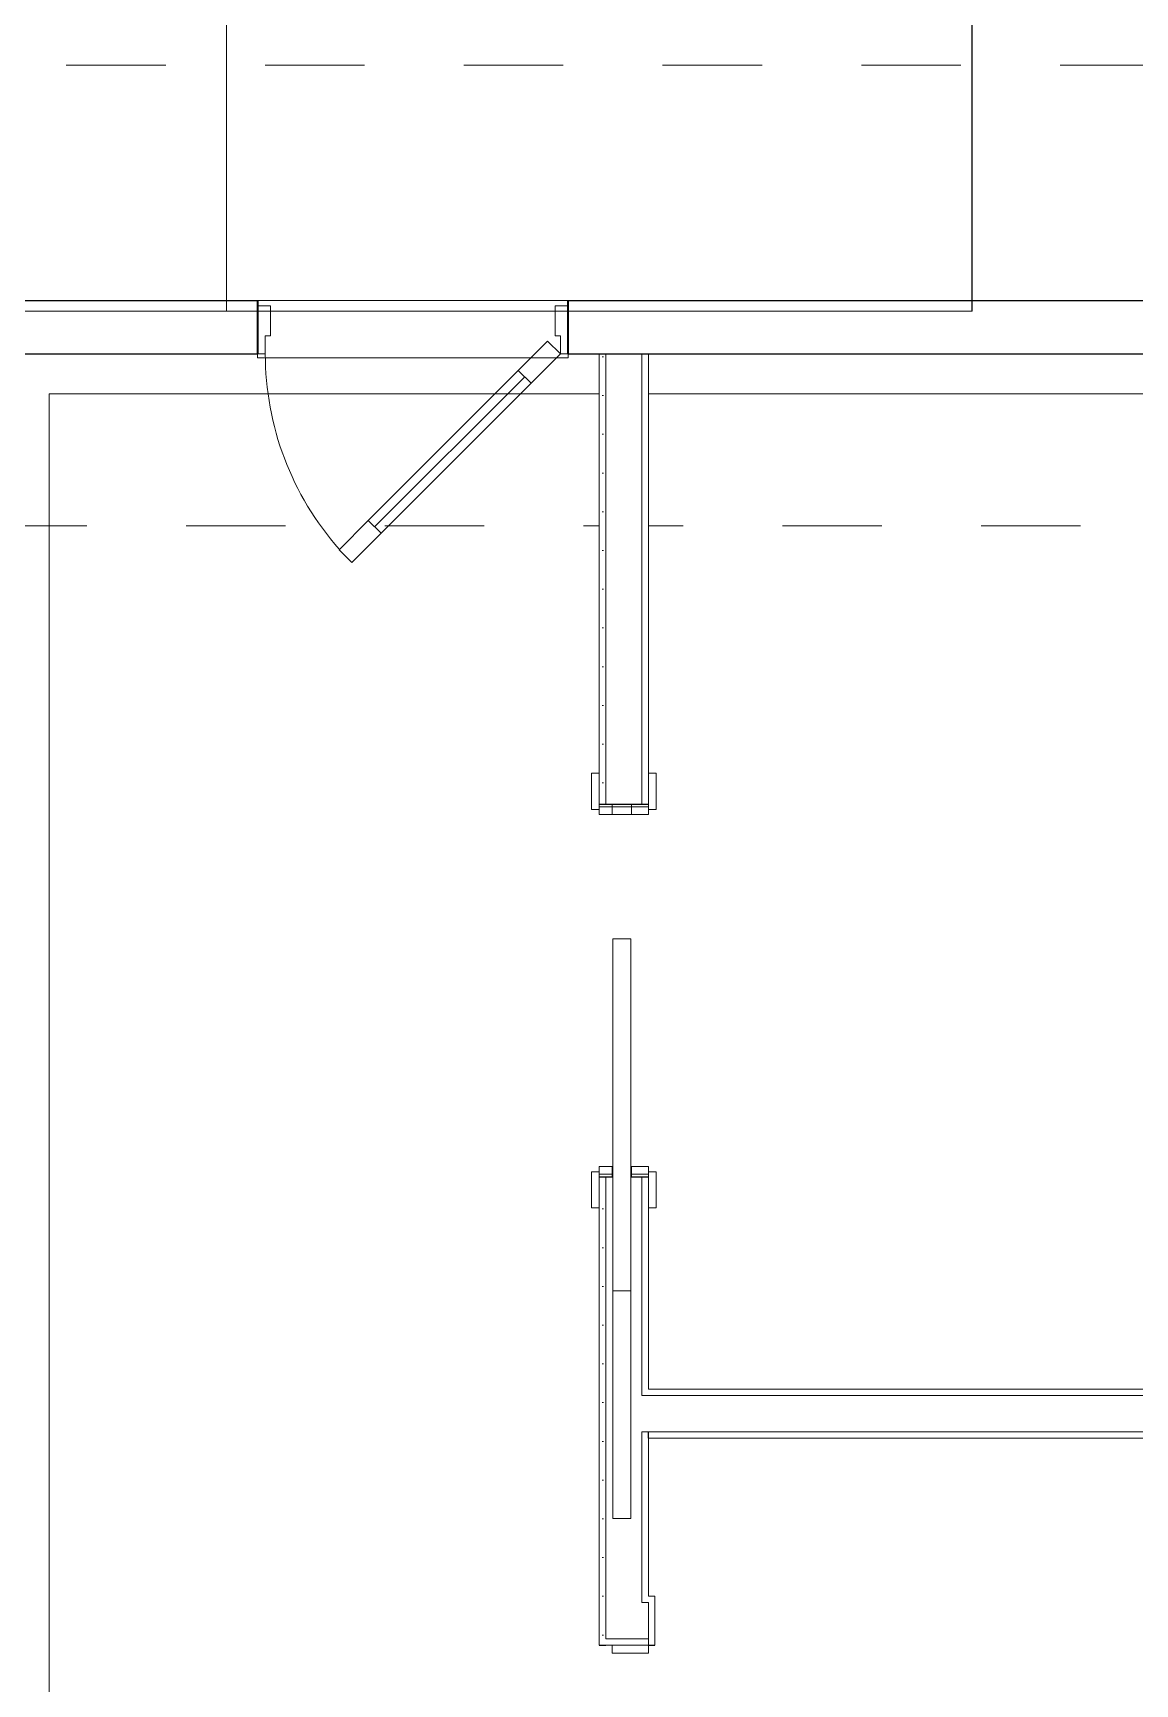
# Model space of a CAD drawing. Header units: inches. Extents: x -1094 to 3113, y -1192 to 2792.
# Drawn here: x 614.7 to 721.1, y 275.9 to 435.4 of the extents above; entities that cross this region are included whole.
import ezdxf

# ---------------------------------------------------------------- set-up
doc = ezdxf.new("R2010")
doc.units = ezdxf.units.IN
doc.header["$MEASUREMENT"] = 0
doc.linetypes.add('Dashed', pattern=[19.2, 9.6, -9.6])
doc.linetypes.add('Wipeout_Contour', pattern=[39.370079, 0, -39.370079])
for name, color, linetype in [('A - FLOORS.3D', 7, 'Continuous'), ('A - PATIOS - STOOPS.3D', 7, 'Continuous'), ('A - WALLS - EXTERIOR.3D', 7, 'Continuous'), ('L - SITE - SURFACES.3D', 7, 'Continuous'), ('New_A - ROOFS.3D', 7, 'Continuous'), ('New_A - WALLS - INTERIOR.3D', 7, 'Continuous'), ('New_Cut Fills', 7, 'Continuous'), ('New_Doors', 7, 'Continuous')]:
    doc.layers.add(name, color=color, linetype=linetype)
for name, color, linetype, lineweight in [('A - FLOORS.3D_Pen_No__121', 7, 'Continuous', 18), ('A - PATIOS - STOOPS.3D_Pen_No__121', 7, 'Continuous', 18), ('A - WALLS - EXTERIOR.3D_Pen_No__121', 7, 'Continuous', 25), ('L - SITE - SURFACES.3D_Pen_No__121', 7, 'Continuous', 18), ('New_A - ROOFS.3D_Pen_No__5', 7, 'Continuous', 9), ('New_A - WALLS - EXTERIOR.3D_Pen_No__1', 7, 'Continuous', 35), ('New_A - WALLS - INTERIOR.3D_Pen_No__143', 7, 'Continuous', 18), ('New_A - WALLS - INTERIOR.3D_Pen_No__144', 7, 'Continuous', 25), ('New_A - WALLS - INTERIOR.3D_Pen_No__3', 7, 'Continuous', 18), ('New_Cut Fills_Pen_No__131', 8, 'Continuous', 9), ('New_Doors_Pen_No__143', 7, 'Continuous', 18), ('New_Doors_Pen_No__144', 7, 'Continuous', 25), ('New_Doors_Pen_No__3', 7, 'Continuous', 18), ('New_Doors_Pen_No__6', 7, 'Continuous', 9), ('New_Doors_Pen_No__8', 7, 'Continuous', 18), ('New_Skin Separator Lines_Pen_No__144', 7, 'Continuous', 25), ('New_Skin Separator Lines_Pen_No__2', 7, 'Continuous', 9)]:
    doc.layers.add(name, color=color, linetype=linetype, lineweight=lineweight)
pattern_1 = [(45, (0, 0), (-1.870771, 1.870771), [0, -2.645669])]

# ---------------------------------------------------------------- blocks, each defined once
blk = doc.blocks.new('Slab_3', base_point=(705.37, 408.5))
at = {"layer": 'A - PATIOS - STOOPS.3D_Pen_No__121', "color": 7, "linetype": 'Continuous', "lineweight": 18, "flags": 128}
blk.add_lwpolyline([(705.37, 408.5), (705.37, 456.55), (633.37, 456.55), (633.37, 408.5)], close=True, dxfattribs=at)
blk = doc.blocks.new('Slab_4', base_point=(705.37, 408.5))
at = {"layer": 'A - PATIOS - STOOPS.3D_Pen_No__121', "color": 7, "linetype": 'Continuous', "lineweight": 18, "flags": 128}
blk.add_lwpolyline([(705.37, 408.5), (705.37, 467.55), (633.37, 467.55), (633.37, 408.5)], close=True, dxfattribs=at)
blk = doc.blocks.new('Roof_1', base_point=(387.5, 409.5))
at = {"layer": 'New_A - ROOFS.3D_Pen_No__5', "color": 7, "linetype": 'Dashed', "lineweight": 9, "flags": 128}
for points in [[(387.5, 432.25), (820, 432.25)], [(811.87, 387.75), (573.5, 387.75)]]:
    blk.add_lwpolyline(points, dxfattribs=at)
blk = doc.blocks.new('Slab_7', base_point=(808, 400.5))
at = {"layer": 'A - FLOORS.3D_Pen_No__121', "color": 7, "linetype": 'Continuous', "lineweight": 18, "flags": 128}
blk.add_lwpolyline([(808, 400.5), (616.25, 400.5), (616.25, 198.38), (808, 198.38)], close=True, dxfattribs=at)
blk = doc.blocks.new('Slab_14', base_point=(107.02, 899.77))
at = {"layer": 'L - SITE - SURFACES.3D_Pen_No__121', "color": 7, "linetype": 'Continuous', "lineweight": 18, "flags": 128}
blk.add_lwpolyline([(453.38, 408.5), (705.38, 408.5), (705.38, 469.55), (817.39, 469.55, -0.13678), (883.66, 299.9, 0.045941), (929.57, 313.88, 0.099354), (857, 497.57), (834.27, 536.93), (812.46, 576.42)], format="xyb", dxfattribs=at)
blk = doc.blocks.new('Slab_15', base_point=(705.37, 408.5))
at = {"layer": 'A - PATIOS - STOOPS.3D_Pen_No__121', "color": 7, "linetype": 'Continuous', "lineweight": 18, "flags": 128}
blk.add_lwpolyline([(705.37, 408.5), (705.37, 458.55), (633.37, 458.55), (633.37, 408.5)], close=True, dxfattribs=at)
blk = doc.blocks.new('D1 Pocket 26[13]')
at = {"layer": 'New_Doors_Pen_No__143', "color": 7, "linetype": 'Continuous', "lineweight": 18}
for p, q in [((674.125, 360.875), (674.125, 363.875)), ((674.125, 360.875), (674.125, 363.875)), ((669.375, 360.875), (669.375, 363.125)), ((669.375, 360.875), (669.375, 363.125)), ((669.375, 324.875), (669.375, 322.625)), ((669.375, 324.875), (669.375, 322.625)), ((674.125, 324.875), (674.125, 321.875)), ((674.125, 324.875), (674.125, 321.875))]:
    blk.add_line(p, q, dxfattribs=at)
at = {"layer": 'New_Doors_Pen_No__144', "color": 7, "linetype": 'Continuous', "lineweight": 25}
for p, q in [((669.375, 360.875), (670, 360.875)), ((669.375, 360.875), (670, 360.875)), ((669.375, 360.875), (670, 360.875)), ((670, 360.875), (670.625, 360.875)), ((670, 360.875), (670.625, 360.875)), ((670, 360.875), (670.625, 360.875)), ((670.625, 360.875), (672.5, 360.875)), ((670.625, 360.875), (672.5, 360.875)), ((672.5, 360.875), (673.5, 360.875)), ((672.5, 360.875), (673.5, 360.875)), ((673.5, 360.875), (674.125, 360.875)), ((673.5, 360.875), (674.125, 360.875)), ((669.375, 324.875), (670, 324.875)), ((669.375, 324.875), (670, 324.875)), ((669.375, 324.875), (670, 324.875)), ((670, 324.875), (670.625, 324.875)), ((670, 324.875), (670.625, 324.875)), ((670, 324.875), (670.625, 324.875)), ((670.625, 324.875), (670.6875, 324.875)), ((670.625, 324.875), (670.6875, 324.875)), ((672.4375, 324.875), (672.5, 324.875)), ((672.4375, 324.875), (672.5, 324.875)), ((672.5, 324.875), (673.5, 324.875)), ((672.5, 324.875), (673.5, 324.875)), ((673.5, 324.875), (674.125, 324.875)), ((673.5, 324.875), (674.125, 324.875))]:
    blk.add_line(p, q, dxfattribs=at)
at = {"layer": 'New_Doors_Pen_No__3', "color": 7, "linetype": 'Continuous', "lineweight": 18}
for p, q in [((669.375, 363.875), (668.625, 363.875)), ((668.625, 363.875), (668.625, 360.375)), ((669.375, 360.375), (669.375, 363.875)), ((674.875, 363.875), (674.125, 363.875)), ((674.125, 363.875), (674.125, 360.375)), ((674.875, 360.375), (674.875, 363.875)), ((670.625, 360.625), (669.375, 360.625)), ((669.375, 360.625), (669.375, 359.875)), ((672.5, 360.875), (670.625, 360.875)), ((670.625, 360.625), (670.625, 360.875)), ((670.625, 359.875), (670.625, 360.625)), ((672.5, 360.625), (670.625, 360.625)), ((670.625, 360.625), (670.625, 359.875)), ((672.5, 360.625), (672.5, 360.875)), ((674.125, 360.625), (672.5, 360.625)), ((672.5, 360.625), (672.5, 359.875)), ((672.5, 359.875), (672.5, 360.625)), ((674.125, 359.875), (674.125, 360.625)), ((668.625, 360.375), (669.375, 360.375)), ((669.375, 359.875), (670.625, 359.875)), ((670.625, 359.875), (672.5, 359.875)), ((672.5, 359.875), (674.125, 359.875)), ((674.125, 360.375), (674.875, 360.375)), ((672.4375, 347.875), (670.6875, 347.875)), ((670.6875, 347.875), (670.6875, 313.875)), ((672.4375, 313.875), (672.4375, 347.875)), ((668.625, 325.375), (668.625, 321.875)), ((669.375, 325.375), (668.625, 325.375)), ((670.625, 325.875), (669.375, 325.875)), ((669.375, 325.875), (669.375, 325.125)), ((669.375, 321.875), (669.375, 325.375)), ((670.625, 325.125), (670.625, 325.875)), ((670.6875, 325.875), (670.625, 325.875)), ((670.625, 325.875), (670.625, 325.125)), ((670.6875, 325.125), (670.6875, 325.875)), ((672.5, 325.875), (672.4375, 325.875)), ((672.4375, 325.875), (672.4375, 325.125)), ((674.125, 325.875), (672.5, 325.875)), ((672.5, 325.875), (672.5, 325.125)), ((672.5, 325.125), (672.5, 325.875)), ((674.125, 325.125), (674.125, 325.875)), ((674.125, 325.375), (674.125, 321.875)), ((674.875, 325.375), (674.125, 325.375)), ((674.875, 321.875), (674.875, 325.375)), ((669.375, 325.125), (670.625, 325.125)), ((670.625, 325.125), (670.625, 324.875)), ((670.625, 325.125), (670.6875, 325.125)), ((670.6875, 324.875), (670.625, 324.875)), ((670.6875, 325.125), (670.6875, 324.875)), ((672.4375, 325.125), (672.4375, 324.875)), ((672.4375, 325.125), (672.5, 325.125)), ((672.5, 324.875), (672.4375, 324.875)), ((672.5, 325.125), (674.125, 325.125)), ((672.5, 325.125), (672.5, 324.875)), ((668.625, 321.875), (669.375, 321.875)), ((674.125, 321.875), (674.875, 321.875)), ((670.6875, 313.875), (672.4375, 313.875))]:
    blk.add_line(p, q, dxfattribs=at)
blk = doc.blocks.new('Wall_28', base_point=(670, 404.38))
at = {"color": 254, "linetype": 'Wipeout_Contour', "lineweight": 0, "ltscale": 3086.047889}
blk.add_wipeout([(669.37, 360.87), (670, 360.87), (670, 404.38), (669.37, 404.38)], dxfattribs=at).dxf.layer = 'New_Cut Fills'
at = {"color": 254, "linetype": 'Wipeout_Contour', "lineweight": 0, "ltscale": 3100.383884}
blk.add_wipeout([(674.12, 404.38), (673.5, 404.38), (673.5, 360.87), (674.12, 360.87)], dxfattribs=at).dxf.layer = 'New_Cut Fills'
at = {"color": 254, "linetype": 'Wipeout_Contour', "lineweight": 0, "ltscale": 2974.813349}
blk.add_wipeout([(673.5, 304.38), (674.12, 304.38), (674.12, 324.88), (673.5, 324.88)], dxfattribs=at).dxf.layer = 'New_Cut Fills'
at = {"color": 254, "linetype": 'Wipeout_Contour', "lineweight": 0, "ltscale": 2193.237779}
blk.add_wipeout([(674.12, 284.38), (673.5, 283.75), (674.12, 283.75)], dxfattribs=at).dxf.layer = 'New_Cut Fills'
at = {"color": 254, "linetype": 'Wipeout_Contour', "lineweight": 0, "ltscale": 2177.03945}
blk.add_wipeout([(670, 280.25), (669.37, 279.63), (670, 279.63)], dxfattribs=at).dxf.layer = 'New_Cut Fills'
at = {"layer": 'New_Cut Fills_Pen_No__131', "linetype": 'Continuous', "lineweight": 9}
h = blk.add_hatch(dxfattribs=at)
h.set_pattern_fill('Gypsum_Board', color=8, style=0, pattern_type=2)
h.set_pattern_definition(pattern_1)
h.paths.add_polyline_path([(669.37, 360.87), (670, 360.87), (670, 404.38), (669.37, 404.38)])
h = blk.add_hatch(dxfattribs=at)
h.set_pattern_fill('Gypsum_Board', color=8, style=0, pattern_type=2)
h.set_pattern_definition(pattern_1)
h.paths.add_polyline_path([(674.12, 404.38), (673.5, 404.38), (673.5, 360.87), (674.12, 360.87)])
h = blk.add_hatch(dxfattribs=at)
h.set_pattern_fill('Gypsum_Board', color=8, style=0, pattern_type=2)
h.set_pattern_definition(pattern_1)
h.paths.add_polyline_path([(673.5, 304.38), (674.12, 304.38), (674.12, 324.88), (673.5, 324.88)])
h = blk.add_hatch(dxfattribs=at)
h.set_pattern_fill('Gypsum_Board', color=8, style=0, pattern_type=2)
h.set_pattern_definition(pattern_1)
h.paths.add_polyline_path([(674.12, 284.38), (673.5, 283.75), (674.12, 283.75)])
h = blk.add_hatch(dxfattribs=at)
h.set_pattern_fill('Gypsum_Board', color=8, style=0, pattern_type=2)
h.set_pattern_definition(pattern_1)
h.paths.add_polyline_path([(670, 280.25), (669.37, 279.63), (670, 279.63)])
at = {"color": 254, "linetype": 'Wipeout_Contour', "lineweight": 0, "ltscale": 3093.213476}
blk.add_wipeout([(673.5, 404.38), (670, 404.38), (670, 360.87), (673.5, 360.87)], dxfattribs=at).dxf.layer = 'New_Cut Fills'
at = {"color": 254, "linetype": 'Wipeout_Contour', "lineweight": 0, "ltscale": 2956.964396}
blk.add_wipeout([(674.12, 303.75), (674.12, 304.38), (673.5, 304.38), (673.5, 303.75)], dxfattribs=at).dxf.layer = 'New_Cut Fills'
at = {"color": 254, "linetype": 'Wipeout_Contour', "lineweight": 0, "ltscale": 2185.907682}
blk.add_wipeout([(673.5, 283.75), (670, 280.25), (673.5, 280.25)], dxfattribs=at).dxf.layer = 'New_Cut Fills'
at = {"layer": 'New_Cut Fills_Pen_No__131', "linetype": 'Continuous', "lineweight": 9}
h = blk.add_hatch(dxfattribs=at)
h.set_pattern_fill('Gypsum_Board', color=8, style=0, pattern_type=2)
h.set_pattern_definition(pattern_1)
h.paths.add_polyline_path([(674.12, 303.75), (674.12, 304.38), (673.5, 304.38), (673.5, 303.75)])
at = {"layer": 'New_A - WALLS - INTERIOR.3D_Pen_No__143', "color": 7, "linetype": 'Continuous', "lineweight": 18}
for p, q in [((674.12, 360.87), (674.12, 363.88)), ((669.37, 360.87), (669.37, 363.13))]:
    blk.add_line(p, q, dxfattribs=at)
at = {"layer": 'New_A - WALLS - INTERIOR.3D_Pen_No__143', "color": 7, "linetype": 'Continuous', "lineweight": 18, "flags": 128}
for points in [[(669.37, 404.38), (669.37, 360.87)], [(674.12, 360.87), (674.12, 404.38)]]:
    blk.add_lwpolyline(points, dxfattribs=at)
at = {"layer": 'New_A - WALLS - INTERIOR.3D_Pen_No__144', "color": 7, "linetype": 'Continuous', "lineweight": 25}
for p, q in [((669.37, 360.87), (670, 360.87)), ((669.37, 360.87), (670, 360.87)), ((670, 360.87), (670.62, 360.87)), ((670, 360.87), (670.62, 360.87)), ((670.62, 360.87), (672.5, 360.87)), ((672.5, 360.87), (673.5, 360.87)), ((673.5, 360.87), (674.12, 360.87))]:
    blk.add_line(p, q, dxfattribs=at)
at = {"layer": 'New_A - WALLS - INTERIOR.3D_Pen_No__144', "color": 7, "linetype": 'Continuous', "lineweight": 25, "flags": 128}
for points in [[(669.37, 404.38), (670, 404.38)], [(670, 404.38), (673.5, 404.38)], [(673.5, 404.38), (674.12, 404.38)]]:
    blk.add_lwpolyline(points, dxfattribs=at)
at = {"layer": 'New_Skin Separator Lines_Pen_No__2', "color": 7, "linetype": 'Continuous', "lineweight": 9}
for p, q in [((670, 404.38), (670, 360.87)), ((673.5, 360.87), (673.5, 404.38))]:
    blk.add_line(p, q, dxfattribs=at)
at = {"color": 254, "linetype": 'Wipeout_Contour', "lineweight": 0, "ltscale": 2940.559715}
blk.add_wipeout([(669.37, 280.25), (670, 280.25), (670, 324.88), (669.37, 324.88)], dxfattribs=at).dxf.layer = 'New_Cut Fills'
at = {"color": 254, "linetype": 'Wipeout_Contour', "lineweight": 0, "ltscale": 2938.081448}
blk.add_wipeout([(674.12, 284.38), (674.12, 300.25), (673.5, 300.25), (673.5, 284.38)], dxfattribs=at).dxf.layer = 'New_Cut Fills'
at = {"layer": 'New_Cut Fills_Pen_No__131', "linetype": 'Continuous', "lineweight": 9}
h = blk.add_hatch(dxfattribs=at)
h.set_pattern_fill('Gypsum_Board', color=8, style=0, pattern_type=2)
h.set_pattern_definition(pattern_1)
h.paths.add_polyline_path([(669.37, 280.25), (670, 280.25), (670, 324.88), (669.37, 324.88)])
h = blk.add_hatch(dxfattribs=at)
h.set_pattern_fill('Gypsum_Board', color=8, style=0, pattern_type=2)
h.set_pattern_definition(pattern_1)
h.paths.add_polyline_path([(674.12, 284.38), (674.12, 300.25), (673.5, 300.25), (673.5, 284.38)])
at = {"color": 254, "linetype": 'Wipeout_Contour', "lineweight": 0, "ltscale": 2971.240616}
blk.add_wipeout([(673.5, 324.88), (672.44, 324.88), (672.44, 303.75), (673.5, 303.75)], dxfattribs=at).dxf.layer = 'New_Cut Fills'
at = {"layer": 'New_A - WALLS - INTERIOR.3D_Pen_No__143', "color": 7, "linetype": 'Continuous', "lineweight": 18}
blk.add_line((674.12, 324.88), (674.12, 321.88), dxfattribs=at)
at = {"layer": 'New_A - WALLS - INTERIOR.3D_Pen_No__144', "color": 7, "linetype": 'Continuous', "lineweight": 25}
for p, q in [((672.44, 324.88), (672.5, 324.88)), ((672.5, 324.88), (673.5, 324.88)), ((673.5, 324.88), (674.12, 324.88))]:
    blk.add_line(p, q, dxfattribs=at)
at = {"color": 254, "linetype": 'Wipeout_Contour', "lineweight": 0, "ltscale": 2961.730935}
blk.add_wipeout([(670, 303.75), (670.69, 303.75), (670.69, 324.88), (670, 324.88)], dxfattribs=at).dxf.layer = 'New_Cut Fills'
at = {"color": 254, "linetype": 'Wipeout_Contour', "lineweight": 0, "ltscale": 2950.506215}
blk.add_wipeout([(672.44, 300.25), (673.5, 300.25), (673.5, 303.75), (672.44, 303.75)], dxfattribs=at).dxf.layer = 'New_Cut Fills'
at = {"color": 254, "linetype": 'Wipeout_Contour', "lineweight": 0, "ltscale": 2194.214585}
blk.add_wipeout([(673.5, 283.75), (674.12, 284.38), (673.5, 284.38)], dxfattribs=at).dxf.layer = 'New_Cut Fills'
at = {"color": 254, "linetype": 'Wipeout_Contour', "lineweight": 0, "ltscale": 2178.012157}
blk.add_wipeout([(669.37, 279.63), (670, 280.25), (669.37, 280.25)], dxfattribs=at).dxf.layer = 'New_Cut Fills'
at = {"layer": 'New_Cut Fills_Pen_No__131', "linetype": 'Continuous', "lineweight": 9}
h = blk.add_hatch(dxfattribs=at)
h.set_pattern_fill('Gypsum_Board', color=8, style=0, pattern_type=2)
h.set_pattern_definition(pattern_1)
h.paths.add_polyline_path([(673.5, 283.75), (674.12, 284.38), (673.5, 284.38)])
h = blk.add_hatch(dxfattribs=at)
h.set_pattern_fill('Gypsum_Board', color=8, style=0, pattern_type=2)
h.set_pattern_definition(pattern_1)
h.paths.add_polyline_path([(669.37, 279.63), (670, 280.25), (669.37, 280.25)])
at = {"layer": 'New_A - WALLS - INTERIOR.3D_Pen_No__143', "color": 7, "linetype": 'Continuous', "lineweight": 18}
blk.add_line((669.37, 324.88), (669.37, 322.63), dxfattribs=at)
at = {"layer": 'New_A - WALLS - INTERIOR.3D_Pen_No__143', "color": 7, "linetype": 'Continuous', "lineweight": 18, "flags": 128}
blk.add_lwpolyline([(674.12, 304.38), (674.12, 324.88)], dxfattribs=at)
at = {"layer": 'New_A - WALLS - INTERIOR.3D_Pen_No__144', "color": 7, "linetype": 'Continuous', "lineweight": 25}
for p, q in [((669.37, 324.88), (670, 324.88)), ((669.37, 324.88), (670, 324.88)), ((670, 324.88), (670.62, 324.88)), ((670, 324.88), (670.62, 324.88)), ((670.62, 324.88), (670.69, 324.88))]:
    blk.add_line(p, q, dxfattribs=at)
at = {"layer": 'New_Skin Separator Lines_Pen_No__2', "color": 7, "linetype": 'Continuous', "lineweight": 9}
for p, q in [((673.5, 303.75), (673.5, 324.88)), ((674.12, 303.75), (673.5, 303.75))]:
    blk.add_line(p, q, dxfattribs=at)
at = {"layer": 'New_Doors', "color": 7, "linetype": 'Continuous', "lineweight": 18}
blk.add_blockref('D1 Pocket 26[13]', (0, 0), dxfattribs=at)
at = {"color": 254, "linetype": 'Wipeout_Contour', "lineweight": 0, "ltscale": 2940.929852}
blk.add_wipeout([(670, 303.75), (670, 300.25), (670.69, 300.25), (670.69, 303.75)], dxfattribs=at).dxf.layer = 'New_Cut Fills'
at = {"layer": 'New_Skin Separator Lines_Pen_No__2', "color": 7, "linetype": 'Continuous', "lineweight": 9}
blk.add_line((670, 324.88), (670, 303.75), dxfattribs=at)
at = {"color": 254, "linetype": 'Wipeout_Contour', "lineweight": 0, "ltscale": 5866.37274}
blk.add_wipeout([(670, 283.75), (673.5, 283.75), (673.5, 300.25), (672.44, 300.25), (672.44, 291.87), (670.69, 291.87), (670.69, 300.25), (670, 300.25)], dxfattribs=at).dxf.layer = 'New_Cut Fills'
at = {"layer": 'New_A - WALLS - INTERIOR.3D_Pen_No__3', "color": 7, "linetype": 'Continuous', "lineweight": 18}
for p, q in [((670.69, 291.87), (670.69, 325.13)), ((672.44, 325.13), (672.44, 291.87)), ((672.44, 291.87), (670.69, 291.87))]:
    blk.add_line(p, q, dxfattribs=at)
at = {"layer": 'New_Skin Separator Lines_Pen_No__2', "color": 7, "linetype": 'Continuous', "lineweight": 9}
for p, q in [((670, 303.75), (670, 300.25)), ((673.5, 300.25), (674.12, 300.25))]:
    blk.add_line(p, q, dxfattribs=at)
at = {"color": 254, "linetype": 'Wipeout_Contour', "lineweight": 0, "ltscale": 2185.344395}
blk.add_wipeout([(670, 280.25), (673.5, 283.75), (670, 283.75)], dxfattribs=at).dxf.layer = 'New_Cut Fills'
at = {"layer": 'New_A - WALLS - INTERIOR.3D_Pen_No__143', "color": 7, "linetype": 'Continuous', "lineweight": 18, "flags": 128}
for points in [[(669.37, 324.88), (669.37, 279.63)], [(674.12, 284.38), (674.12, 300.25)]]:
    blk.add_lwpolyline(points, dxfattribs=at)
at = {"layer": 'New_A - WALLS - INTERIOR.3D_Pen_No__144', "color": 7, "linetype": 'Continuous', "lineweight": 25, "flags": 128}
blk.add_lwpolyline([(669.37, 279.63), (670, 279.63)], dxfattribs=at)
at = {"layer": 'New_Skin Separator Lines_Pen_No__2', "color": 7, "linetype": 'Continuous', "lineweight": 9}
for p, q in [((670, 300.25), (670, 283.75)), ((673.5, 283.75), (673.5, 300.25)), ((670, 283.75), (670, 280.25)), ((673.5, 283.75), (674.12, 283.75)), ((670, 280.25), (673.5, 280.25))]:
    blk.add_line(p, q, dxfattribs=at)
blk = doc.blocks.new('Wall_29', base_point=(670, 300.25))
at = {"color": 254, "linetype": 'Wipeout_Contour', "lineweight": 0, "ltscale": 2953.585839}
blk.add_wipeout([(674.125, 300.25), (674.125, 303.75), (673.5, 303.75), (673.5, 300.25)], dxfattribs=at).dxf.layer = 'New_Cut Fills'
at = {"color": 254, "linetype": 'Wipeout_Contour', "lineweight": 0, "ltscale": 3276.567153}
blk.add_wipeout([(761.75, 300.25), (761.75, 303.75), (761.125, 303.75), (761.125, 300.25)], dxfattribs=at).dxf.layer = 'New_Cut Fills'
at = {"color": 254, "linetype": 'Wipeout_Contour', "lineweight": 0, "ltscale": 3073.772965}
blk.add_wipeout([(737.125, 304.375), (674.125, 304.375), (674.125, 303.75), (737.125, 303.75)], dxfattribs=at).dxf.layer = 'New_Cut Fills'
at = {"color": 254, "linetype": 'Wipeout_Contour', "lineweight": 0, "ltscale": 3245.300305}
blk.add_wipeout([(743.25, 303.75), (761.125, 303.75), (761.125, 304.375), (743.25, 304.375)], dxfattribs=at).dxf.layer = 'New_Cut Fills'
at = {"color": 254, "linetype": 'Wipeout_Contour', "lineweight": 0, "ltscale": 3111.822629}
blk.add_wipeout([(674.125, 299.625), (761.125, 299.625), (761.125, 300.25), (674.125, 300.25)], dxfattribs=at).dxf.layer = 'New_Cut Fills'
at = {"layer": 'New_Cut Fills_Pen_No__131', "linetype": 'Continuous', "lineweight": 9}
h = blk.add_hatch(dxfattribs=at)
h.set_pattern_fill('Gypsum_Board', color=8, style=0, pattern_type=2)
h.set_pattern_definition(pattern_1)
h.paths.add_polyline_path([(737.125, 304.375), (674.125, 304.375), (674.125, 303.75), (737.125, 303.75)])
h = blk.add_hatch(dxfattribs=at)
h.set_pattern_fill('Gypsum_Board', color=8, style=0, pattern_type=2)
h.set_pattern_definition(pattern_1)
h.paths.add_polyline_path([(743.25, 303.75), (761.125, 303.75), (761.125, 304.375), (743.25, 304.375)])
h = blk.add_hatch(dxfattribs=at)
h.set_pattern_fill('Gypsum_Board', color=8, style=0, pattern_type=2)
h.set_pattern_definition(pattern_1)
h.paths.add_polyline_path([(674.125, 299.625), (761.125, 299.625), (761.125, 300.25), (674.125, 300.25)])
at = {"color": 254, "linetype": 'Wipeout_Contour', "lineweight": 0, "ltscale": 3190.656855}
blk.add_wipeout([(737.75, 304.375), (737.125, 304.375), (737.125, 303.75), (737.75, 303.75)], dxfattribs=at).dxf.layer = 'New_Cut Fills'
at = {"layer": 'New_Cut Fills_Pen_No__131', "linetype": 'Continuous', "lineweight": 9}
h = blk.add_hatch(dxfattribs=at)
h.set_pattern_fill('Gypsum_Board', color=8, style=0, pattern_type=2)
h.set_pattern_definition(pattern_1)
h.paths.add_polyline_path([(737.75, 304.375), (737.125, 304.375), (737.125, 303.75), (737.75, 303.75)])
at = {"color": 254, "linetype": 'Wipeout_Contour', "lineweight": 0, "ltscale": 3071.675064}
blk.add_wipeout([(737.75, 303.75), (674.125, 303.75), (674.125, 300.25), (737.75, 300.25)], dxfattribs=at).dxf.layer = 'New_Cut Fills'
at = {"layer": 'New_A - WALLS - INTERIOR.3D_Pen_No__144', "color": 7, "linetype": 'Continuous', "lineweight": 25, "flags": 128}
blk.add_lwpolyline([(674.125, 299.625), (674.125, 300.25)], dxfattribs=at)
at = {"layer": 'New_Skin Separator Lines_Pen_No__2', "color": 7, "linetype": 'Continuous', "lineweight": 9}
for p, q in [((674.125, 303.75), (673.5, 303.75)), ((673.5, 300.25), (674.125, 300.25))]:
    blk.add_line(p, q, dxfattribs=at)
at = {"color": 254, "linetype": 'Wipeout_Contour', "lineweight": 0, "ltscale": 3198.866376}
blk.add_wipeout([(743.25, 303.75), (737.75, 303.75), (737.75, 300.25), (743.25, 300.25)], dxfattribs=at).dxf.layer = 'New_Cut Fills'
at = {"layer": 'New_A - WALLS - INTERIOR.3D_Pen_No__143', "color": 7, "linetype": 'Continuous', "lineweight": 18, "flags": 128}
blk.add_lwpolyline([(737.125, 304.375), (674.125, 304.375)], dxfattribs=at)
at = {"layer": 'New_Skin Separator Lines_Pen_No__2', "color": 7, "linetype": 'Continuous', "lineweight": 9}
for p, q in [((737.75, 303.75), (674.125, 303.75)), ((737.75, 304.375), (737.75, 303.75)), ((674.125, 300.25), (737.75, 300.25))]:
    blk.add_line(p, q, dxfattribs=at)
at = {"color": 254, "linetype": 'Wipeout_Contour', "lineweight": 0, "ltscale": 3242.222243}
blk.add_wipeout([(743.25, 300.25), (761.125, 300.25), (761.125, 303.75), (743.25, 303.75)], dxfattribs=at).dxf.layer = 'New_Cut Fills'
at = {"layer": 'New_A - WALLS - INTERIOR.3D_Pen_No__143', "color": 7, "linetype": 'Continuous', "lineweight": 18, "flags": 128}
for points in [[(761.125, 304.375), (743.25, 304.375)], [(674.125, 299.625), (761.125, 299.625)]]:
    blk.add_lwpolyline(points, dxfattribs=at)
at = {"layer": 'New_A - WALLS - INTERIOR.3D_Pen_No__144', "color": 7, "linetype": 'Continuous', "lineweight": 25, "flags": 128}
blk.add_lwpolyline([(761.125, 303.75), (761.125, 304.375)], dxfattribs=at)
at = {"layer": 'New_Skin Separator Lines_Pen_No__2', "color": 7, "linetype": 'Continuous', "lineweight": 9}
for p, q in [((743.25, 303.75), (743.25, 304.375)), ((761.125, 303.75), (743.25, 303.75)), ((761.75, 303.75), (761.125, 303.75)), ((737.75, 300.25), (743.25, 300.25)), ((743.25, 300.25), (761.125, 300.25)), ((761.125, 300.25), (761.75, 300.25))]:
    blk.add_line(p, q, dxfattribs=at)
blk = doc.blocks.new('Rectangular Door Opening 26[15]')
at = {"layer": 'New_Doors_Pen_No__143', "color": 7, "linetype": 'Continuous', "lineweight": 18}
for p, q in [((674.12, 284.38), (674.75, 284.38)), ((674.75, 279.63), (674.75, 284.38)), ((761.13, 284.38), (760.5, 284.38)), ((760.5, 279.63), (760.5, 284.38)), ((674.12, 279.63), (670.62, 279.63)), ((674.12, 279.63), (670.62, 279.63)), ((761.13, 279.63), (764.63, 279.63)), ((761.13, 279.63), (764.63, 279.63))]:
    blk.add_line(p, q, dxfattribs=at)
at = {"layer": 'New_Doors_Pen_No__3', "color": 7, "linetype": 'Continuous', "lineweight": 18}
for p, q in [((670.62, 278.88), (670.62, 279.63)), ((670.62, 279.63), (674.12, 279.63)), ((674.12, 279.63), (674.12, 278.88)), ((761.13, 279.63), (764.63, 279.63)), ((761.13, 278.88), (761.13, 279.63)), ((764.63, 279.63), (764.63, 278.88)), ((674.12, 278.88), (670.62, 278.88)), ((764.63, 278.88), (761.13, 278.88))]:
    blk.add_line(p, q, dxfattribs=at)
blk = doc.blocks.new('Wall_31', base_point=(670, 280.25))
at = {"color": 254, "linetype": 'Wipeout_Contour', "lineweight": 0, "ltscale": 2912.134961}
blk.add_wipeout([(670, 279.63), (674.12, 279.63), (674.12, 280.25), (670, 280.25)], dxfattribs=at).dxf.layer = 'New_Cut Fills'
at = {"color": 254, "linetype": 'Wipeout_Contour', "lineweight": 0, "ltscale": 3251.634018}
blk.add_wipeout([(761.12, 280.25), (761.12, 279.63), (765.25, 279.63), (765.25, 280.25)], dxfattribs=at).dxf.layer = 'New_Cut Fills'
at = {"layer": 'New_Cut Fills_Pen_No__131', "linetype": 'Continuous', "lineweight": 9}
h = blk.add_hatch(dxfattribs=at)
h.set_pattern_fill('Gypsum_Board', color=8, style=0, pattern_type=2)
h.set_pattern_definition(pattern_1)
h.paths.add_polyline_path([(670, 279.63), (674.12, 279.63), (674.12, 280.25), (670, 280.25)])
h = blk.add_hatch(dxfattribs=at)
h.set_pattern_fill('Gypsum_Board', color=8, style=0, pattern_type=2)
h.set_pattern_definition(pattern_1)
h.paths.add_polyline_path([(761.12, 280.25), (761.12, 279.63), (765.25, 279.63), (765.25, 280.25)])
at = {"layer": 'New_Skin Separator Lines_Pen_No__2', "color": 7, "linetype": 'Continuous', "lineweight": 9}
blk.add_line((765.25, 280.25), (765.25, 279.63), dxfattribs=at)
at = {"color": 254, "linetype": 'Wipeout_Contour', "lineweight": 0, "ltscale": 2921.778695}
blk.add_wipeout([(674.12, 283.75), (673.5, 283.75), (673.5, 280.25), (674.12, 280.25)], dxfattribs=at).dxf.layer = 'New_Cut Fills'
at = {"color": 254, "linetype": 'Wipeout_Contour', "lineweight": 0, "ltscale": 3247.924506}
blk.add_wipeout([(761.75, 283.75), (761.12, 283.75), (761.12, 280.25), (761.75, 280.25)], dxfattribs=at).dxf.layer = 'New_Cut Fills'
at = {"color": 254, "linetype": 'Wipeout_Contour', "lineweight": 0, "ltscale": 3656.103464}
blk.add_wipeout([(674.75, 284.38), (674.12, 284.38), (674.12, 283.75), (674.12, 279.63), (674.75, 279.63)], dxfattribs=at).dxf.layer = 'New_Cut Fills'
at = {"color": 254, "linetype": 'Wipeout_Contour', "lineweight": 0, "ltscale": 4057.542602}
blk.add_wipeout([(761.12, 284.38), (760.5, 284.38), (760.5, 279.63), (761.12, 279.63), (761.12, 283.75)], dxfattribs=at).dxf.layer = 'New_Cut Fills'
at = {"layer": 'New_Cut Fills_Pen_No__131', "linetype": 'Continuous', "lineweight": 9}
h = blk.add_hatch(dxfattribs=at)
h.set_pattern_fill('Gypsum_Board', color=8, style=0, pattern_type=2)
h.set_pattern_definition(pattern_1)
h.paths.add_polyline_path([(674.75, 284.38), (674.12, 284.38), (674.12, 283.75), (674.12, 279.63), (674.75, 279.63)])
h = blk.add_hatch(dxfattribs=at)
h.set_pattern_fill('Gypsum_Board', color=8, style=0, pattern_type=2)
h.set_pattern_definition(pattern_1)
h.paths.add_polyline_path([(761.12, 284.38), (760.5, 284.38), (760.5, 279.63), (761.12, 279.63), (761.12, 283.75)])
at = {"layer": 'New_A - WALLS - INTERIOR.3D_Pen_No__143', "color": 7, "linetype": 'Continuous', "lineweight": 18}
for p, q in [((674.12, 284.38), (674.75, 284.38)), ((674.75, 279.63), (674.75, 284.38)), ((760.5, 279.63), (760.5, 284.38)), ((761.12, 284.38), (760.5, 284.38)), ((674.12, 279.63), (670.62, 279.63)), ((761.12, 279.63), (764.63, 279.63))]:
    blk.add_line(p, q, dxfattribs=at)
at = {"layer": 'New_A - WALLS - INTERIOR.3D_Pen_No__143', "color": 7, "linetype": 'Continuous', "lineweight": 18, "flags": 128}
for points in [[(670, 279.63), (674.12, 279.63)], [(761.12, 279.63), (765.25, 279.63)]]:
    blk.add_lwpolyline(points, dxfattribs=at)
at = {"layer": 'New_Skin Separator Lines_Pen_No__144', "color": 7, "linetype": 'Continuous', "lineweight": 25}
for p, q in [((674.12, 279.63), (674.75, 279.63)), ((761.12, 279.63), (760.5, 279.63))]:
    blk.add_line(p, q, dxfattribs=at)
at = {"layer": 'New_Skin Separator Lines_Pen_No__2', "color": 7, "linetype": 'Continuous', "lineweight": 9}
for p, q in [((673.5, 283.75), (674.12, 283.75)), ((674.12, 283.75), (674.12, 279.63)), ((761.12, 283.75), (761.75, 283.75)), ((761.12, 283.75), (761.12, 279.63)), ((670, 280.25), (673.5, 280.25)), ((673.5, 280.25), (674.12, 280.25)), ((761.12, 280.25), (761.75, 280.25)), ((761.75, 280.25), (765.25, 280.25))]:
    blk.add_line(p, q, dxfattribs=at)
at = {"layer": 'New_Doors', "color": 7, "linetype": 'Continuous', "lineweight": 18}
blk.add_blockref('Rectangular Door Opening 26[15]', (0, 0), dxfattribs=at)
blk = doc.blocks.new('D1 Entrance 26[25]')
at = {"layer": 'New_Doors_Pen_No__144', "color": 7, "linetype": 'Continuous', "lineweight": 25}
for p, q in [((636.37, 409.5), (636.37, 409)), ((636.37, 409.5), (636.37, 409)), ((636.37, 409), (636.37, 408.5)), ((636.37, 409), (636.37, 408.5)), ((636.37, 408.5), (636.37, 405)), ((636.37, 408.5), (636.37, 405)), ((666.37, 409.5), (666.37, 409)), ((666.37, 409.5), (666.37, 409)), ((666.37, 409), (666.37, 408.5)), ((666.37, 409), (666.37, 408.5)), ((666.37, 408.5), (666.37, 405)), ((666.37, 408.5), (666.37, 405)), ((636.37, 405), (636.37, 404.38)), ((636.37, 405), (636.37, 404.38)), ((666.37, 405), (666.37, 404.38)), ((666.37, 405), (666.37, 404.38))]:
    blk.add_line(p, q, dxfattribs=at)
at = {"layer": 'New_Doors_Pen_No__3', "color": 7, "linetype": 'Continuous', "lineweight": 18}
for p, q in [((636.37, 409.5), (636.37, 409.52)), ((636.37, 409.52), (666.37, 409.52)), ((636.37, 404.38), (636.37, 409)), ((636.37, 409), (637.62, 409)), ((637.62, 409), (637.62, 406.13)), ((665.12, 406.13), (665.12, 409)), ((665.12, 409), (666.37, 409)), ((666.37, 409.52), (666.37, 409.5)), ((666.37, 409), (666.37, 404.38)), ((637.62, 406.13), (637.12, 406.13)), ((637.12, 406.13), (637.12, 404.38)), ((664.39, 405.61), (661.56, 402.78)), ((665.62, 404.38), (664.39, 405.61)), ((665.62, 406.13), (665.12, 406.13)), ((665.62, 404.38), (665.62, 406.13)), ((636.37, 403.98), (636.37, 404.38)), ((637.12, 404.38), (636.37, 404.38)), ((666.37, 403.98), (636.37, 403.98)), ((662.8, 401.55), (665.62, 404.38)), ((666.37, 404.38), (665.62, 404.38)), ((666.37, 404.38), (666.37, 403.98)), ((647.06, 388.29), (661.56, 402.78)), ((661.56, 402.78), (662.8, 401.55)), ((648.3, 387.05), (662.8, 401.55)), ((644.24, 385.46), (647.06, 388.29)), ((647.06, 388.29), (648.3, 387.05)), ((648.3, 387.05), (645.47, 384.22)), ((645.47, 384.22), (644.24, 385.46))]:
    blk.add_line(p, q, dxfattribs=at)
at = {"layer": 'New_Doors_Pen_No__6', "color": 7, "linetype": 'Continuous', "lineweight": 9}
blk.add_arc((665.62, 404.38), 28.5, 180, 221.4796, dxfattribs=at)
at = {"layer": 'New_Doors_Pen_No__8', "color": 7, "linetype": 'Continuous', "lineweight": 18}
blk.add_line((647.68, 387.67), (662.18, 402.17), dxfattribs=at)
blk = doc.blocks.new('Wall_144', base_point=(335.75, 409))
at = {"layer": 'A - WALLS - EXTERIOR.3D_Pen_No__121', "color": 7, "linetype": 'Continuous', "lineweight": 25, "flags": 128}
for points in [[(636.37, 409.5), (575, 409.5)], [(743.87, 409.5), (666.37, 409.5)], [(612.37, 404.38), (636.37, 404.38)], [(666.37, 404.38), (743.87, 404.38)]]:
    blk.add_lwpolyline(points, dxfattribs=at)
at = {"layer": 'New_A - WALLS - EXTERIOR.3D_Pen_No__1', "color": 7, "linetype": 'Continuous', "lineweight": 35, "flags": 128}
for points in [[(636.37, 409.5), (636.37, 405)], [(666.37, 405), (666.37, 409.5)], [(636.37, 405), (636.37, 404.38)], [(666.37, 404.38), (666.37, 405)]]:
    blk.add_lwpolyline(points, dxfattribs=at)
at = {"layer": 'New_Doors', "color": 7, "linetype": 'Continuous', "lineweight": 18}
blk.add_blockref('D1 Entrance 26[25]', (0, 0), dxfattribs=at)

msp = doc.modelspace()

# ---------------------------------------------------------------- block references
at = {"layer": 'A - FLOORS.3D', "color": 7, "linetype": 'Continuous', "lineweight": 18}
msp.add_blockref('Slab_7', (808, 400.5), dxfattribs=at)
at = {"layer": 'A - PATIOS - STOOPS.3D', "color": 7, "linetype": 'Continuous', "lineweight": 18}
for name in ['Slab_4', 'Slab_15', 'Slab_3']:
    msp.add_blockref(name, (705.37, 408.5), dxfattribs=at)
at = {"layer": 'L - SITE - SURFACES.3D', "color": 7, "linetype": 'Continuous', "lineweight": 18}
msp.add_blockref('Slab_14', (107.02, 899.77), dxfattribs=at)
at = {"layer": 'New_A - ROOFS.3D', "color": 7, "linetype": 'Continuous', "lineweight": 18}
msp.add_blockref('Roof_1', (387.5, 409.5), dxfattribs=at)

# ---------------------------------------------------------------- next in the draw order: block references
at = {"layer": 'New_A - WALLS - INTERIOR.3D', "color": 7, "lineweight": 35}
msp.add_blockref('Wall_28', (670, 404.38), dxfattribs=at)

# ---------------------------------------------------------------- next in the draw order: block references
at = {"layer": 'A - WALLS - EXTERIOR.3D', "color": 7, "lineweight": 18}
msp.add_blockref('Wall_144', (335.75, 409), dxfattribs=at)
at = {"layer": 'New_A - WALLS - INTERIOR.3D', "color": 7, "lineweight": 35}
for name, p in [('Wall_29', (670, 300.25)), ('Wall_31', (670, 280.25))]:
    msp.add_blockref(name, p, dxfattribs=at)

doc.saveas('drawing.dxf')
